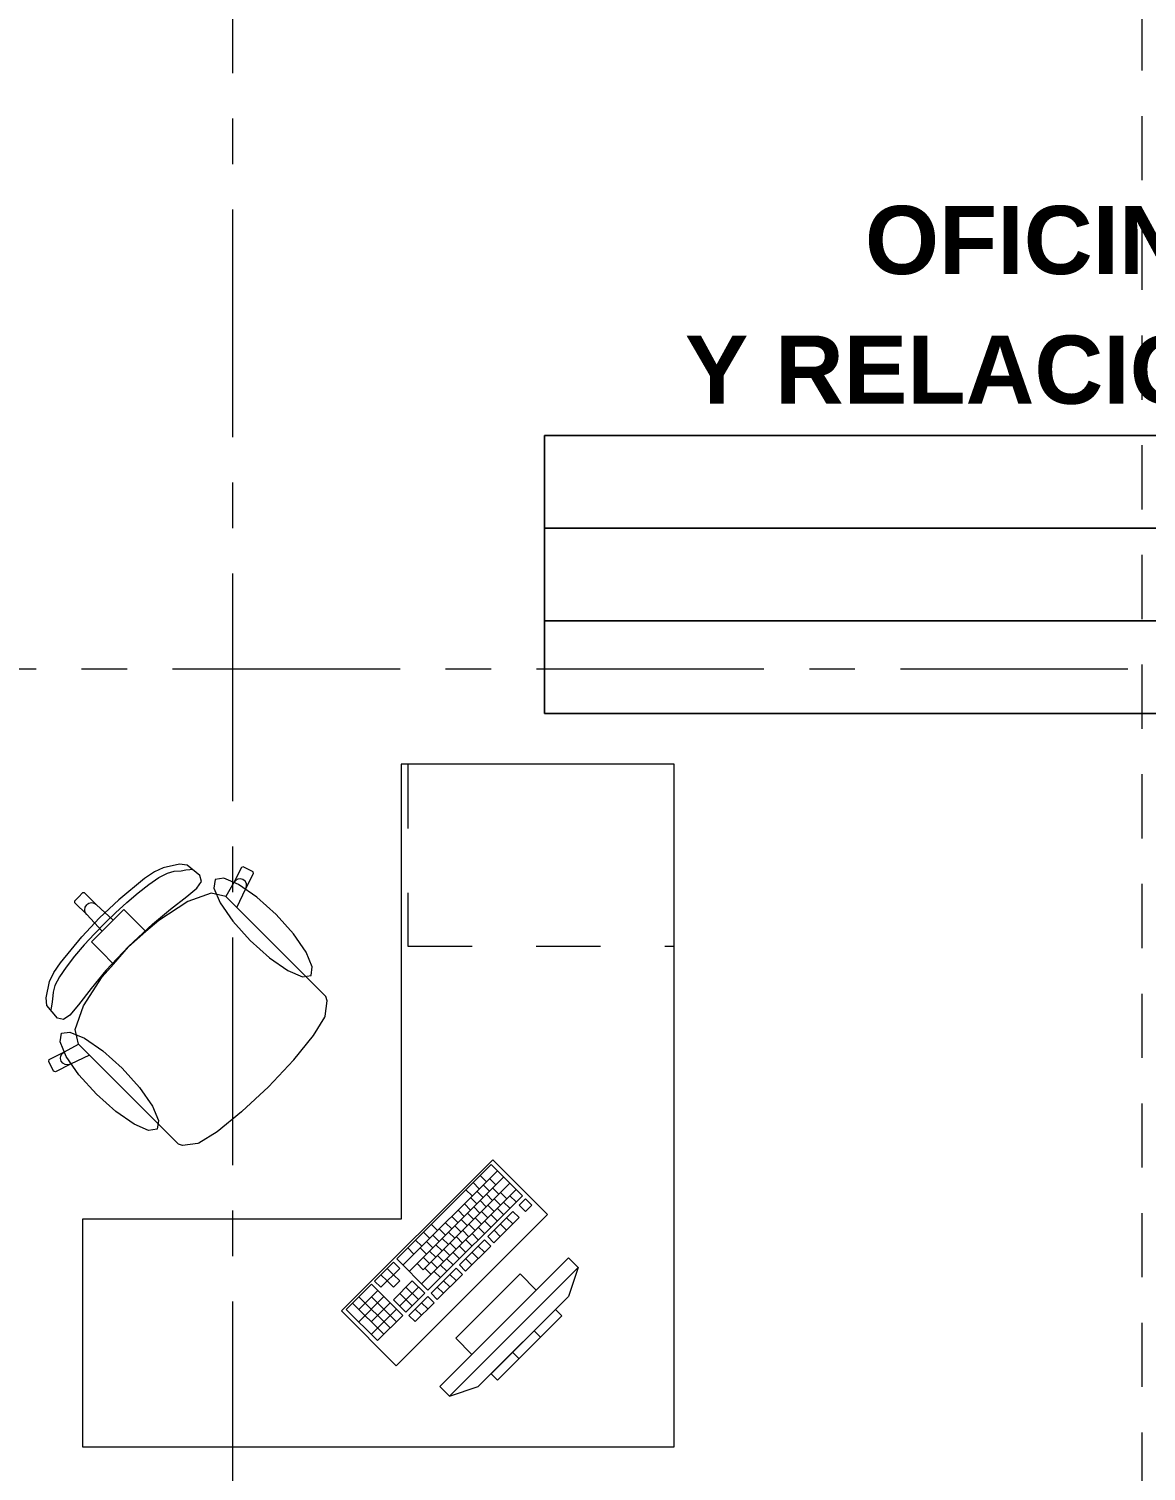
# Model space of a CAD drawing. Header units: inches. Extents: x -38 to 5698, y -33 to 92.
# Drawn here: x 205.622 to 208.078, y 8.238 to 11.408 of the extents above; entities that cross this region are included whole.
import ezdxf

# ---------------------------------------------------------------- set-up
doc = ezdxf.new("R2010")
doc.units = ezdxf.units.IN
doc.header["$MEASUREMENT"] = 0
for name, pattern in [('Hidden Line', [0.195611, 0.141111, -0.0545]), ('Punto & Raya', [0.65, 0.5, -0.075, 0, -0.075]), ('Rayas', [0.282222, 0.141111, -0.141111])]:
    doc.linetypes.add(name, pattern=pattern)
for name, color, linetype in [('02 _ ARQ _ ZON _ Espacio.3D', 7, 'Continuous'), ('08 _ STR _ EXT _ 09 Vigas', 7, 'Continuous'), ('Interior - Mobiliario', 7, 'Continuous'), ('Marcador - Secciones', 251, 'Continuous')]:
    doc.layers.add(name, color=color, linetype=linetype)
doc.styles.add('Estilo_Generado_1', font='swisseb.ttf')

msp = doc.modelspace()

# ---------------------------------------------------------------- linework, layer by layer
at = {"layer": '02 _ ARQ _ ZON _ Espacio.3D', "color": 252, "linetype": 'Continuous', "lineweight": 13}
for p, q in [((211.0168, 10.5144), (206.7558, 10.5144)), ((206.7558, 10.5144), (206.7558, 9.9037)), ((206.7558, 10.5144), (211.0168, 10.5144)), ((206.7558, 10.3108), (206.7558, 10.5144)), ((211.0168, 10.3108), (206.7558, 10.3108)), ((206.7558, 10.3108), (211.0168, 10.3108)), ((206.7558, 10.1073), (206.7558, 10.3108)), ((211.0168, 10.1073), (206.7558, 10.1073)), ((206.7558, 10.1073), (211.0168, 10.1073)), ((206.7558, 9.9037), (206.7558, 10.1073)), ((206.7558, 9.9037), (211.0168, 9.9037)), ((211.0168, 9.9037), (206.7558, 9.9037))]:
    msp.add_line(p, q, dxfattribs=at)
at = {"layer": '08 _ STR _ EXT _ 09 Vigas', "color": 251, "linetype": 'Hidden Line', "lineweight": 13}
msp.add_line((208.07, 7.7), (208.07, 16.9), dxfattribs=at)
at = {"layer": 'Interior - Mobiliario', "color": 175, "linetype": 'Rayas', "lineweight": 13}
for p, q in [((206.4557, 9.7919), (206.4557, 9.3919)), ((206.4557, 9.3919), (207.0407, 9.3919))]:
    msp.add_line(p, q, dxfattribs=at)
at = {"layer": 'Interior - Mobiliario', "color": 175, "linetype": 'Continuous', "lineweight": 13}
for p, q in [((205.8985, 9.5556), (205.8768, 9.5407)), ((205.8863, 9.5281), (205.9082, 9.5429)), ((205.9178, 9.5645), (205.8985, 9.5556)), ((205.9082, 9.5429), (205.927, 9.5529)), ((205.9539, 9.5723), (205.9178, 9.5645)), ((205.927, 9.5529), (205.9418, 9.5568)), ((205.9418, 9.5568), (205.9572, 9.558)), ((205.9707, 9.5704), (205.9539, 9.5723)), ((205.9572, 9.558), (205.9679, 9.56)), ((205.9679, 9.56), (205.976, 9.5608)), ((205.9985, 9.5472), (205.9707, 9.5704)), ((205.976, 9.5608), (205.9805, 9.5616)), ((206.0019, 9.5343), (205.9985, 9.5472)), ((206.0899, 9.5652), (206.0729, 9.5321)), ((206.0939, 9.5666), (206.0899, 9.5652)), ((206.1153, 9.5558), (206.0939, 9.5666)), ((206.0996, 9.5186), (206.1166, 9.5517)), ((206.1166, 9.5517), (206.1153, 9.5558)), ((205.8768, 9.5407), (205.8201, 9.4938)), ((205.8625, 9.5095), (205.8863, 9.5281)), ((205.9696, 9.5014), (205.9919, 9.52)), ((205.9919, 9.52), (206.0019, 9.5343)), ((206.0729, 9.5321), (206.0556, 9.5011)), ((206.0766, 9.5368), (206.0729, 9.5321)), ((206.0817, 9.5396), (206.0766, 9.5368)), ((206.08, 9.4769), (206.0996, 9.5186)), ((206.0875, 9.5404), (206.0817, 9.5396)), ((206.0931, 9.5388), (206.0875, 9.5404)), ((206.0977, 9.5352), (206.0931, 9.5388)), ((206.1006, 9.5301), (206.0977, 9.5352)), ((206.0996, 9.5186), (206.1012, 9.5243)), ((206.1012, 9.5243), (206.1006, 9.5301)), ((205.7236, 9.492), (205.7321, 9.5005)), ((205.7236, 9.4877), (205.7236, 9.492)), ((205.7497, 9.4616), (205.7236, 9.4877)), ((205.7407, 9.5091), (205.7321, 9.5005)), ((205.7449, 9.5091), (205.7407, 9.5091)), ((205.771, 9.483), (205.7449, 9.5091)), ((205.7465, 9.478), (205.7498, 9.4829)), ((205.7547, 9.4862), (205.7498, 9.4829)), ((205.7604, 9.4873), (205.7547, 9.4862)), ((205.7662, 9.4862), (205.7604, 9.4873)), ((205.771, 9.483), (205.7662, 9.4862)), ((205.8075, 9.449), (205.771, 9.483)), ((205.8201, 9.4938), (205.7779, 9.4547)), ((205.8131, 9.4658), (205.8378, 9.4883)), ((205.8378, 9.4883), (205.8625, 9.5095)), ((205.9717, 9.4902), (205.9079, 9.4489)), ((205.9335, 9.4735), (205.9696, 9.5014)), ((206.0236, 9.5086), (205.9717, 9.4902)), ((206.0556, 9.5011), (206.0236, 9.5086)), ((206.0558, 9.5011), (206.0556, 9.5011)), ((206.0558, 9.5011), (206.08, 9.4769)), ((205.7388, 9.4125), (205.7779, 9.4547)), ((205.7453, 9.4722), (205.7465, 9.478)), ((205.7464, 9.4665), (205.7453, 9.4722)), ((205.7497, 9.4616), (205.7464, 9.4665)), ((205.7837, 9.4251), (205.7497, 9.4616)), ((205.7897, 9.443), (205.8131, 9.4658)), ((205.8075, 9.449), (205.7956, 9.4371)), ((205.8312, 9.4726), (205.8075, 9.449)), ((205.8523, 9.4515), (205.8312, 9.4726)), ((205.8797, 9.4241), (205.8523, 9.4515)), ((205.9079, 9.4489), (205.8797, 9.4241)), ((205.8942, 9.4407), (205.9335, 9.4735)), ((206.2279, 9.329), (206.08, 9.4769)), ((205.7669, 9.4195), (205.7443, 9.3949)), ((205.76, 9.4015), (205.7837, 9.4251)), ((205.7897, 9.443), (205.7669, 9.4195)), ((205.7837, 9.4251), (205.7956, 9.4371)), ((205.8414, 9.3913), (205.8942, 9.4407)), ((205.8797, 9.4241), (205.8419, 9.3908)), ((205.692, 9.3558), (205.7388, 9.4125)), ((205.7443, 9.3949), (205.7232, 9.3701)), ((205.7812, 9.3803), (205.76, 9.4015)), ((205.8414, 9.3913), (205.7919, 9.3385)), ((205.8085, 9.353), (205.8419, 9.3908)), ((205.6771, 9.3341), (205.692, 9.3558)), ((205.7232, 9.3701), (205.7046, 9.3463)), ((205.8085, 9.353), (205.7812, 9.3803)), ((205.7838, 9.3248), (205.8085, 9.353)), ((205.6681, 9.3149), (205.6771, 9.3341)), ((205.6897, 9.3245), (205.6798, 9.3057)), ((205.7046, 9.3463), (205.6897, 9.3245)), ((205.7424, 9.261), (205.7838, 9.3248)), ((205.7919, 9.3385), (205.7592, 9.2992)), ((206.2534, 9.3035), (206.2279, 9.329)), ((205.6604, 9.2788), (205.6681, 9.3149)), ((205.6759, 9.2909), (205.6747, 9.2755)), ((205.6798, 9.3057), (205.6759, 9.2909)), ((205.7592, 9.2992), (205.7313, 9.263)), ((206.2754, 9.2815), (206.2534, 9.3035)), ((205.6622, 9.262), (205.6604, 9.2788)), ((205.6854, 9.2341), (205.6622, 9.262)), ((205.6719, 9.2567), (205.6711, 9.2522)), ((205.6727, 9.2648), (205.6719, 9.2567)), ((205.6747, 9.2755), (205.6727, 9.2648)), ((205.7313, 9.263), (205.7127, 9.2407)), ((205.7241, 9.209), (205.7424, 9.261)), ((206.2742, 9.2383), (206.2782, 9.2722)), ((206.2782, 9.2722), (206.2754, 9.2815)), ((205.6983, 9.2307), (205.6854, 9.2341)), ((205.7127, 9.2407), (205.6983, 9.2307)), ((206.2484, 9.1962), (206.2733, 9.2362)), ((206.2733, 9.2362), (206.2742, 9.2383)), ((205.7315, 9.1771), (205.7241, 9.209)), ((206.2049, 9.1425), (206.2484, 9.1962)), ((205.7005, 9.1597), (205.7315, 9.1771)), ((205.7316, 9.1768), (205.7315, 9.1771)), ((205.7316, 9.1768), (205.7558, 9.1526)), ((205.6661, 9.1387), (205.6674, 9.1428)), ((205.6769, 9.1174), (205.6661, 9.1387)), ((205.6674, 9.1428), (205.7005, 9.1597)), ((205.714, 9.133), (205.6809, 9.1161)), ((205.6923, 9.1451), (205.693, 9.151)), ((205.6939, 9.1395), (205.6923, 9.1451)), ((205.693, 9.151), (205.6959, 9.1561)), ((205.6975, 9.1349), (205.6939, 9.1395)), ((205.6959, 9.1561), (205.7005, 9.1597)), ((205.7026, 9.1321), (205.6975, 9.1349)), ((205.7084, 9.1314), (205.7026, 9.1321)), ((205.714, 9.133), (205.7084, 9.1314)), ((205.7558, 9.1526), (205.714, 9.133)), ((205.9037, 9.0048), (205.7558, 9.1526)), ((206.1493, 9.0833), (206.2042, 9.1417)), ((206.2042, 9.1417), (206.2049, 9.1425)), ((205.6809, 9.1161), (205.6769, 9.1174)), ((206.1493, 9.0833), (206.091, 9.0285)), ((205.9292, 8.9792), (205.9037, 9.0048)), ((206.0902, 9.0278), (206.0365, 8.9842)), ((206.091, 9.0285), (206.0902, 9.0278)), ((205.9511, 8.9573), (205.9292, 8.9792)), ((206.0365, 8.9842), (205.9965, 8.9593)), ((205.9604, 8.9544), (205.9511, 8.9573)), ((205.9943, 8.9584), (205.9604, 8.9544)), ((205.9965, 8.9593), (205.9943, 8.9584)), ((206.6388, 8.9124), (206.4311, 8.7047)), ((206.7073, 8.8438), (206.6388, 8.9124)), ((206.6525, 8.8987), (206.4448, 8.691)), ((206.6662, 8.885), (206.4585, 8.6772)), ((206.6145, 8.8881), (206.6282, 8.8744)), ((206.6352, 8.8814), (206.6489, 8.8676)), ((206.6936, 8.8575), (206.4859, 8.6498)), ((206.6799, 8.8712), (206.4895, 8.6808)), ((206.5834, 8.857), (206.5971, 8.8433)), ((206.599, 8.8726), (206.6127, 8.8589)), ((206.6075, 8.8537), (206.6212, 8.8399)), ((206.6213, 8.8675), (206.635, 8.8538)), ((206.6281, 8.8469), (206.6418, 8.8332)), ((206.642, 8.8607), (206.6557, 8.847)), ((206.6591, 8.8505), (206.6729, 8.8368)), ((206.4996, 8.6361), (206.7073, 8.8438)), ((206.5798, 8.826), (206.5935, 8.8123)), ((206.5936, 8.8398), (206.6073, 8.8261)), ((206.6004, 8.8192), (206.6141, 8.8055)), ((206.6143, 8.833), (206.628, 8.8193)), ((206.6314, 8.8228), (206.6452, 8.8091)), ((206.6453, 8.8366), (206.659, 8.8229)), ((206.6521, 8.816), (206.6658, 8.8023)), ((206.6659, 8.8298), (206.6796, 8.8161)), ((206.6798, 8.8437), (206.6935, 8.83)), ((206.7142, 8.837), (206.7003, 8.8231)), ((206.7003, 8.8231), (206.7141, 8.8094)), ((206.7141, 8.8094), (206.7279, 8.8232)), ((206.7279, 8.8232), (206.7142, 8.837)), ((206.5382, 8.7844), (206.552, 8.7707)), ((206.5521, 8.7983), (206.5658, 8.7846)), ((206.5659, 8.8121), (206.5796, 8.7984)), ((206.5727, 8.7915), (206.5864, 8.7778)), ((206.5866, 8.8053), (206.6003, 8.7916)), ((206.5899, 8.7812), (206.6036, 8.7675)), ((206.6037, 8.7951), (206.6175, 8.7814)), ((206.6176, 8.8089), (206.6313, 8.7952)), ((206.6244, 8.7883), (206.6381, 8.7746)), ((206.6865, 8.8093), (206.6311, 8.7539)), ((206.6382, 8.8021), (206.6519, 8.7884)), ((206.6448, 8.7402), (206.7002, 8.7955)), ((206.6588, 8.7816), (206.6725, 8.7679)), ((206.6727, 8.7954), (206.6864, 8.7817)), ((206.7002, 8.7955), (206.6865, 8.8093)), ((206.4899, 8.7635), (206.5036, 8.7498)), ((206.5072, 8.7808), (206.5209, 8.7671)), ((206.5105, 8.7567), (206.5243, 8.743)), ((206.5244, 8.7706), (206.5381, 8.7569)), ((206.5312, 8.7499), (206.5449, 8.7362)), ((206.545, 8.7638), (206.5587, 8.7501)), ((206.5589, 8.7776), (206.5726, 8.7639)), ((206.5622, 8.7535), (206.5759, 8.7398)), ((206.5761, 8.7674), (206.5898, 8.7537)), ((206.5967, 8.7606), (206.6104, 8.7469)), ((206.6105, 8.7744), (206.6243, 8.7607)), ((206.6311, 8.7539), (206.6448, 8.7402)), ((206.645, 8.7677), (206.6587, 8.754)), ((206.4553, 8.7289), (206.469, 8.7152)), ((206.4726, 8.7462), (206.4863, 8.7325)), ((206.4829, 8.729), (206.4966, 8.7153)), ((206.4967, 8.7429), (206.5104, 8.7292)), ((206.5035, 8.7222), (206.5172, 8.7085)), ((206.5173, 8.7361), (206.531, 8.7224)), ((206.5345, 8.7258), (206.5482, 8.7121)), ((206.5484, 8.7397), (206.5621, 8.726)), ((206.5551, 8.7191), (206.5689, 8.7053)), ((206.6242, 8.7469), (206.5688, 8.6916)), ((206.569, 8.7329), (206.5827, 8.7192)), ((206.5825, 8.6778), (206.6379, 8.7332)), ((206.5828, 8.7467), (206.5966, 8.733)), ((206.5965, 8.7193), (206.6102, 8.7055)), ((206.6103, 8.7331), (206.6241, 8.7194)), ((206.6379, 8.7332), (206.6242, 8.7469)), ((206.4241, 8.6977), (206.3826, 8.6562)), ((206.4378, 8.684), (206.4241, 8.6977)), ((206.4311, 8.7047), (206.4996, 8.6361)), ((206.4758, 8.6946), (206.4895, 8.6808)), ((206.4896, 8.7084), (206.5034, 8.6947)), ((206.5068, 8.6981), (206.5205, 8.6844)), ((206.5207, 8.712), (206.5344, 8.6983)), ((206.8084, 8.7071), (206.5256, 8.4242)), ((206.5275, 8.6914), (206.5412, 8.6776)), ((206.5413, 8.7052), (206.555, 8.6915)), ((206.5468, 8.403), (206.8296, 8.6859)), ((206.5688, 8.6916), (206.5825, 8.6778)), ((206.5826, 8.7054), (206.5964, 8.6917)), ((206.8296, 8.6859), (206.8084, 8.7071)), ((206.8296, 8.6859), (206.8084, 8.6222)), ((206.3826, 8.6562), (206.3963, 8.6425)), ((206.3963, 8.6425), (206.4102, 8.6563)), ((206.3964, 8.67), (206.4102, 8.6563)), ((206.424, 8.6702), (206.4102, 8.6563)), ((206.4102, 8.6563), (206.4239, 8.6426)), ((206.4103, 8.6839), (206.424, 8.6702)), ((206.4653, 8.6566), (206.4237, 8.6151)), ((206.4239, 8.6426), (206.4377, 8.6565)), ((206.424, 8.6702), (206.4378, 8.684)), ((206.4377, 8.6565), (206.424, 8.6702)), ((206.4927, 8.6292), (206.4653, 8.6566)), ((206.493, 8.6843), (206.5067, 8.6706)), ((206.5619, 8.6846), (206.5065, 8.6292)), ((206.5136, 8.6775), (206.5273, 8.6638)), ((206.5202, 8.6155), (206.5756, 8.6709)), ((206.5342, 8.6569), (206.5479, 8.6432)), ((206.548, 8.6708), (206.5617, 8.6571)), ((206.7024, 8.6717), (206.5609, 8.5303)), ((206.5756, 8.6709), (206.5619, 8.6846)), ((206.7377, 8.6364), (206.7024, 8.6717)), ((206.3757, 8.6493), (206.3203, 8.5939)), ((206.3894, 8.6356), (206.3478, 8.594)), ((206.4442, 8.5807), (206.3757, 8.6493)), ((206.479, 8.6429), (206.4374, 8.6013)), ((206.4376, 8.6289), (206.465, 8.6015)), ((206.4512, 8.5876), (206.4927, 8.6292)), ((206.4514, 8.6428), (206.4789, 8.6153)), ((206.5065, 8.6292), (206.5202, 8.6155)), ((206.5203, 8.6431), (206.534, 8.6294)), ((206.5963, 8.4949), (206.7377, 8.6364)), ((206.3203, 8.5939), (206.3888, 8.5253)), ((206.3341, 8.6077), (206.4027, 8.5392)), ((206.4031, 8.6219), (206.3477, 8.5665)), ((206.348, 8.6216), (206.4165, 8.553)), ((206.4305, 8.5944), (206.3751, 8.539)), ((206.4168, 8.6081), (206.3753, 8.5666)), ((206.3755, 8.6217), (206.4304, 8.5669)), ((206.4237, 8.6151), (206.4512, 8.5876)), ((206.4996, 8.6223), (206.458, 8.5808)), ((206.4717, 8.5671), (206.5133, 8.6086)), ((206.4719, 8.5946), (206.4856, 8.5809)), ((206.4857, 8.6085), (206.4994, 8.5948)), ((206.5133, 8.6086), (206.4996, 8.6223)), ((206.8084, 8.6222), (206.6104, 8.4242)), ((206.7802, 8.5939), (206.6387, 8.4525)), ((206.7943, 8.5798), (206.7802, 8.5939)), ((206.3888, 8.5253), (206.4442, 8.5807)), ((206.458, 8.5808), (206.4717, 8.5671)), ((206.6529, 8.4384), (206.7943, 8.5798)), ((206.5609, 8.5303), (206.5963, 8.4949)), ((206.733, 8.5468), (206.7472, 8.5326)), ((206.6859, 8.4996), (206.7, 8.4855)), ((206.6387, 8.4525), (206.6529, 8.4384)), ((206.5256, 8.4242), (206.5468, 8.403)), ((206.5468, 8.403), (206.6104, 8.4242))]:
    msp.add_line(p, q, dxfattribs=at)
at = {"layer": 'Interior - Mobiliario', "color": 175, "linetype": 'Continuous', "lineweight": 13, "flags": 128}
for points in [[(207.0407, 8.2919), (207.0407, 9.7919), (206.4407, 9.7919), (206.4407, 8.7919), (205.7407, 8.7919), (205.7407, 8.2919)], [(206.1658, 9.4618), (206.1233, 9.4999), (206.083, 9.5279), (206.0509, 9.5415), (206.032, 9.5387), (206.0291, 9.5198), (206.0427, 9.4877), (206.0707, 9.4473), (206.1089, 9.4048), (206.1514, 9.3667), (206.1917, 9.3387), (206.2238, 9.3251), (206.2427, 9.3279), (206.2456, 9.3468), (206.232, 9.3789), (206.204, 9.4193)], [(205.7709, 9.0668), (205.7327, 9.1093), (205.7047, 9.1497), (205.6911, 9.1817), (205.694, 9.2007), (205.7129, 9.2035), (205.745, 9.1899), (205.7853, 9.1619), (205.8278, 9.1238), (205.866, 9.0813), (205.894, 9.0409), (205.9076, 9.0088), (205.9047, 8.9899), (205.8858, 8.9871), (205.8537, 9.0007), (205.8134, 9.0287)], [(206.7625, 8.8025), (206.6423, 8.9227), (206.3099, 8.5904), (206.4301, 8.4702)]]:
    msp.add_lwpolyline(points, close=True, dxfattribs=at)
at = {"layer": 'Marcador - Secciones', "color": 251, "linetype": 'Punto & Raya', "lineweight": 13}
for p, q in [((206.07, 46.2111), (206.07, 0.8878)), ((189.9384, 10.0018), (231.3507, 10.0018))]:
    msp.add_line(p, q, dxfattribs=at)

# ---------------------------------------------------------------- texts
at = {"layer": '02 _ ARQ _ ZON _ Espacio.3D', "color": 252, "lineweight": 25, "char_height": 0.15, "attachment_point": 2, "style": 'Estilo_Generado_1'}
for s, insert in [('\\A1;{\\pqc;\\pt0;\\fSwis721 Ex BT|b1|i0|c0|p34;OFICINA DE COOPERACION}', (208.8863, 11.0193)), ('\\A1;{\\pqc;\\pt0;\\fSwis721 Ex BT|b1|i0|c0|p34;Y RELACIONES INTERNACIONALES}', (208.8863, 10.7343))]:
    msp.add_mtext(s, dxfattribs=dict(at, insert=insert))

doc.saveas('drawing.dxf')
